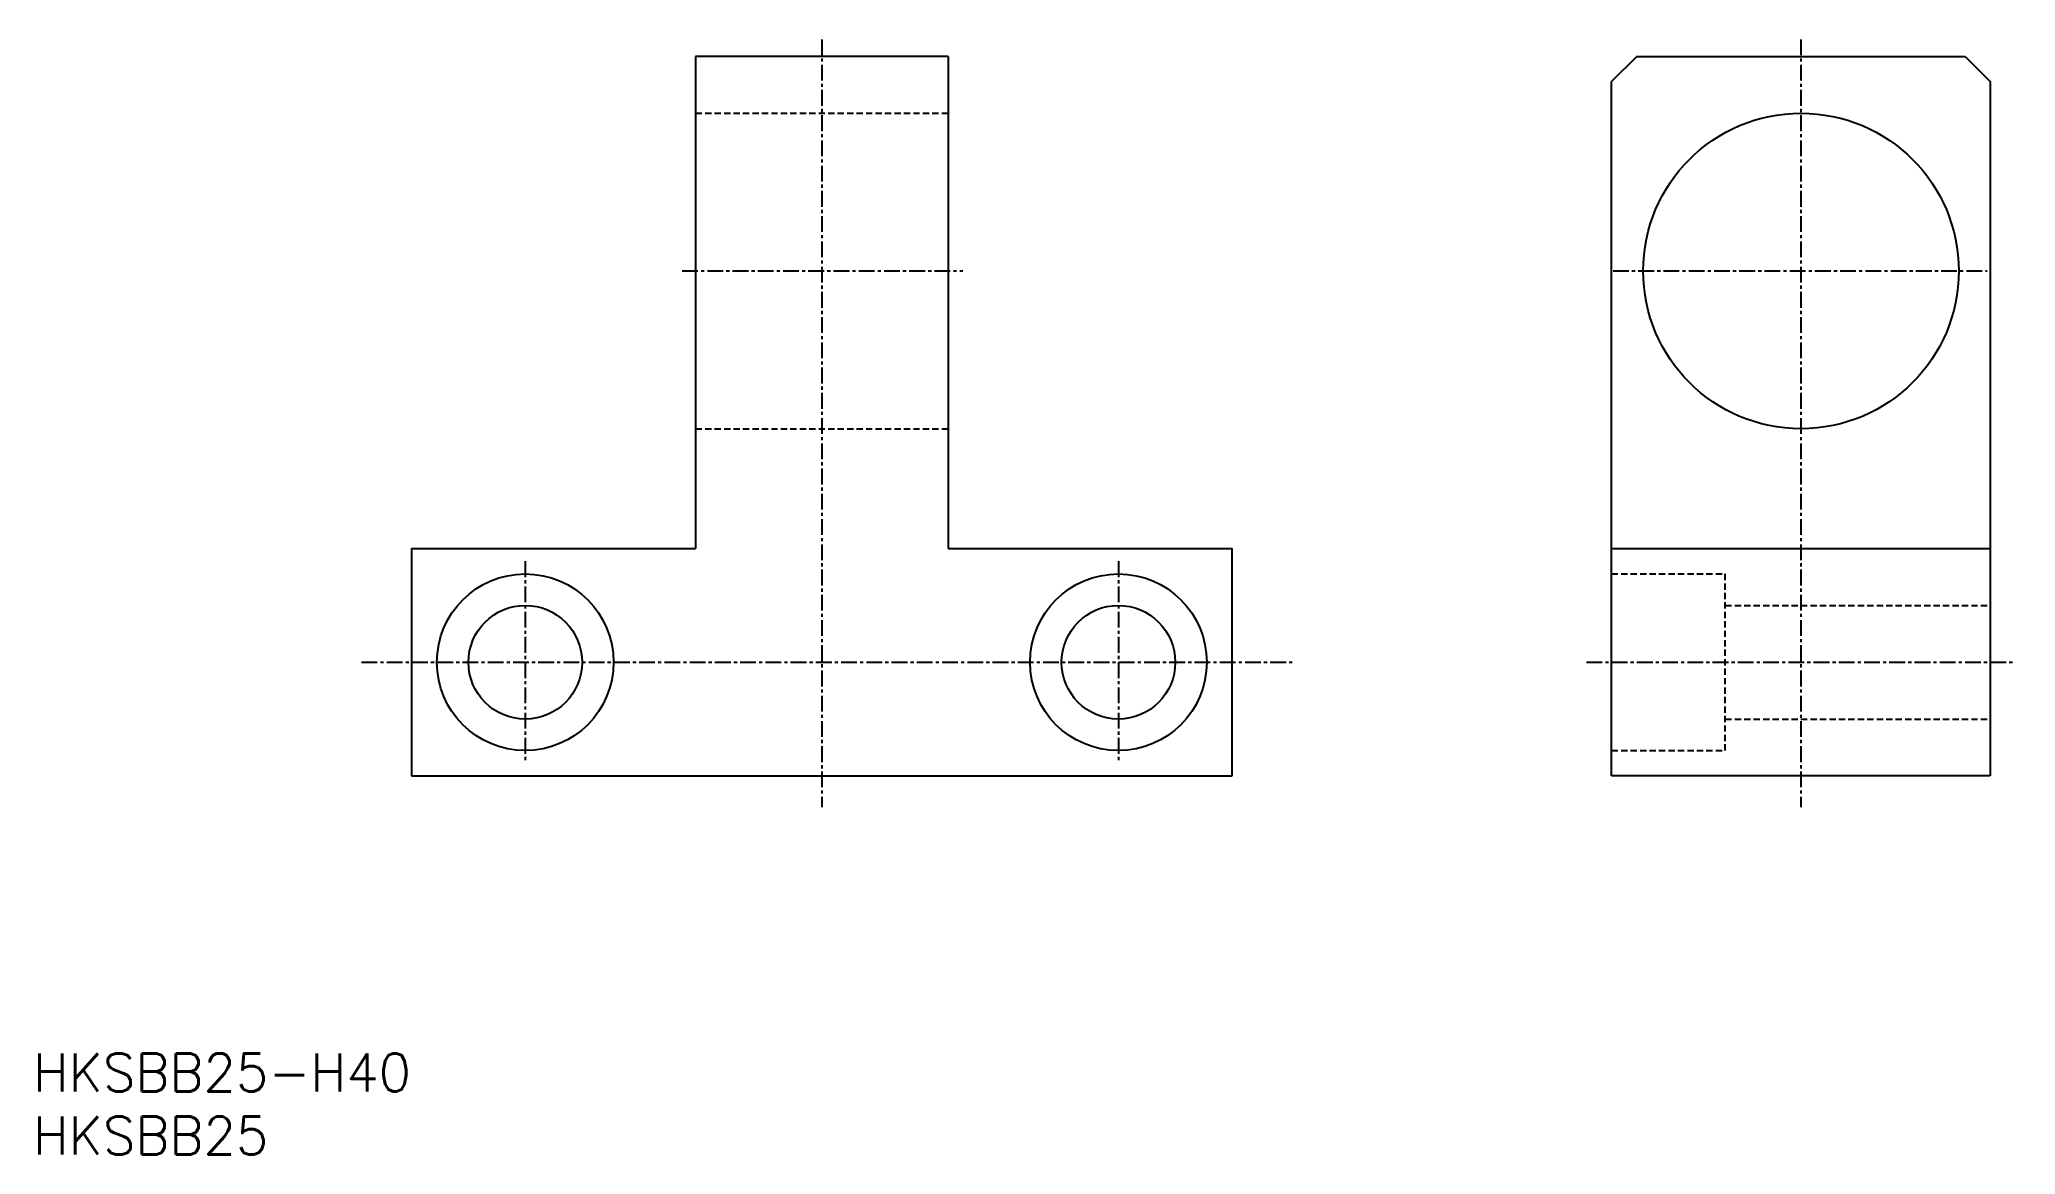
# Model space of a CAD drawing. Extents: x 1 to 157, y 0 to 88.
import ezdxf

# ---------------------------------------------------------------- set-up
doc = ezdxf.new("R2010")
doc.units = 0
doc.linetypes.add('CENTER', pattern=[2, 1.25, -0.25, 0.25, -0.25])
doc.linetypes.add('DASHED', pattern=[0.75, 0.5, -0.25])
doc.layers.get('0').update_dxf_attribs({"linetype": 'CONTINUOUS'})
doc.layers.add('CENTER', color=1, linetype='CENTER')
doc.styles.get("Standard").update_dxf_attribs({"font": 'txt.shx'})

# ---------------------------------------------------------------- blocks, each defined once
blk = doc.blocks.new('*U13')
at = {"color": 7, "linetype": 'CONTINUOUS'}
blk.add_text('HKSBB25', height=3, dxfattribs=at).set_placement((0, 0))
blk = doc.blocks.new('*U14')
at = {"color": 7, "linetype": 'CONTINUOUS'}
blk.add_text('HKSBB25-H40', height=3, dxfattribs=at).set_placement((0, 5))

msp = doc.modelspace()

# ---------------------------------------------------------------- linework, layer by layer
at = {"color": 7, "linetype": 'CONTINUOUS'}
for p, q in [((72.5, 87), (52.5, 87)), ((52.5, 87), (52.5, 48)), ((72.5, 87), (72.5, 48)), ((127.08, 87), (125.08, 85)), ((127.08, 87), (153.08, 87)), ((153.08, 87), (155.08, 85)), ((125.08, 30), (125.08, 85)), ((155.08, 85), (155.08, 30)), ((30, 48), (30, 30)), ((30, 48), (52.5, 48)), ((72.5, 48), (95, 48)), ((95, 30), (95, 48)), ((125.08, 48), (155.08, 48)), ((30, 30), (95, 30)), ((155.08, 30), (125.08, 30))]:
    msp.add_line(p, q, dxfattribs=at)
at = {"color": 3, "linetype": 'DASHED'}
for p, q in [((52.5, 82.5), (72.5, 82.5)), ((52.5, 57.5), (72.5, 57.5)), ((125.08, 46), (134.08, 46)), ((134.08, 32), (134.08, 46)), ((134.08, 43.5), (155.08, 43.5)), ((134.08, 34.5), (155.08, 34.5)), ((125.08, 32), (134.08, 32))]:
    msp.add_line(p, q, dxfattribs=at)
at = {"color": 7, "linetype": 'CONTINUOUS'}
for centre, radius in [((140.08, 70), 12.5), ((39, 39), 7), ((86, 39), 7), ((39, 39), 4.5), ((86, 39), 4.5)]:
    msp.add_circle(centre, radius, dxfattribs=at)
at = {"layer": 'CENTER', "color": 1, "linetype": 'CENTER'}
for p, q in [((62.5, 88.34), (62.5, 27.52)), ((140.08, 88.34), (140.08, 27.52)), ((51.43, 70), (73.66, 70)), ((125.19, 70), (154.84, 70)), ((39, 47), (39, 31)), ((86, 47), (86, 31)), ((26.03, 39), (99.76, 39)), ((123.08, 39), (157.08, 39))]:
    msp.add_line(p, q, dxfattribs=at)

# ---------------------------------------------------------------- block references
at = {"color": 7, "linetype": 'CONTINUOUS'}
for name in ['*U14', '*U13']:
    msp.add_blockref(name, (0, 0), dxfattribs=at)

doc.saveas('drawing.dxf')
